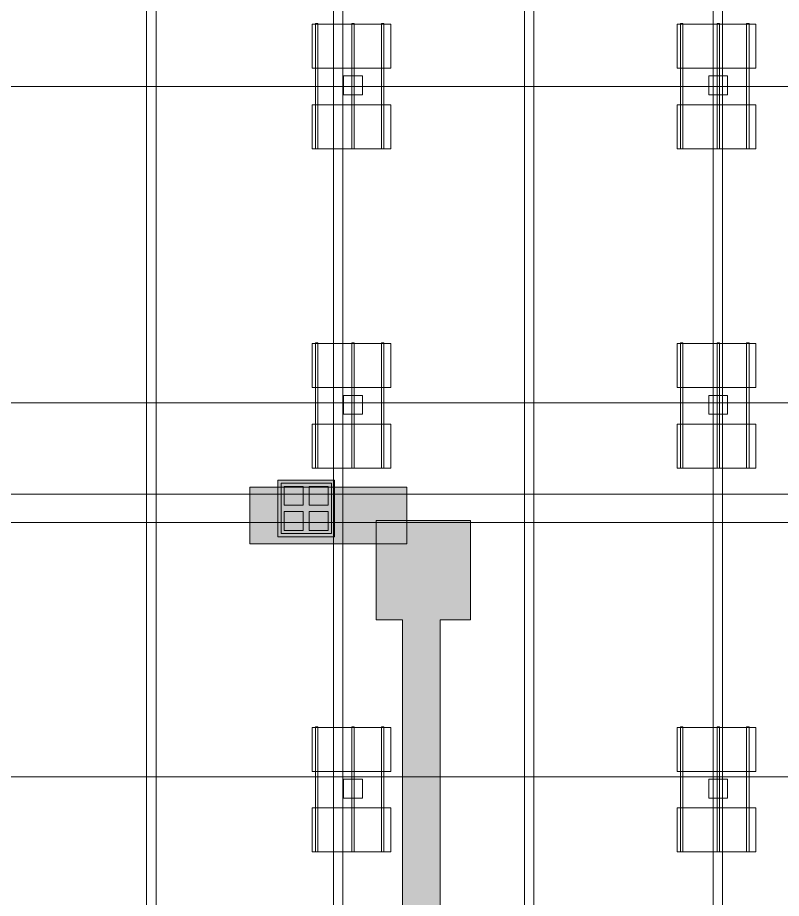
# Model space of a CAD drawing. Header units: inches. Extents: x -10671 to 1761, y -674 to 7170.
# Drawn here: x -8842 to -8356, y 1210 to 1770 of the extents above; entities that cross this region are included whole.
import ezdxf

# ---------------------------------------------------------------- set-up
doc = ezdxf.new("R2010")
doc.units = ezdxf.units.IN
doc.header["$LTSCALE"] = 19.2
doc.header["$MEASUREMENT"] = 0
for name, color, linetype, lineweight, true_color in [('DWG-bldg-utility box', 3, 'Continuous', 18, 0x00ff00), ('Venue-Ceiling-HVAC', 7, 'Continuous', 5, 0xbbbbbb), ('Venue-NO HANG ZONE', 7, 'Continuous', 15, 0xdd0000), ('Venue-Rigging Steel-High', 7, 'Continuous', 5, 0x800000), ('Venue-Rigging Steel-Low', 7, 'Continuous', 5, 0x0000dd)]:
    doc.layers.add(name, color=color, linetype=linetype, lineweight=lineweight, true_color=true_color)
for name, color, linetype, lineweight in [('Venue-Ceiling-Lights', 7, 'Continuous', 5), ('Venue-Ceiling-Lights Circuits', 7, 'Continuous', 5), ('Venue-Floor Pockets', 7, 'Continuous', 5)]:
    doc.layers.add(name, color=color, linetype=linetype, lineweight=lineweight)

# ---------------------------------------------------------------- blocks, each defined once
blk = doc.blocks.new('FLOORBOX')
at = {"layer": 'Venue-Floor Pockets', "linetype": 'Continuous', "lineweight": 0, "true_color": 0xaaaaaa}
blk.add_hatch(color=253, dxfattribs=at).paths.add_polyline_path([(-18, 18), (18, 18), (18, -18), (-18, -18)])
at = {"layer": 'Venue-Floor Pockets', "linetype": 'Continuous', "lineweight": 0, "true_color": 0xbbbbbb}
blk.add_hatch(color=9, dxfattribs=at).paths.add_polyline_path([(-16, 16), (16, 16), (16, -16), (-16, -16)])
at = {"layer": 'Venue-Floor Pockets', "linetype": 'Continuous', "lineweight": 0, "true_color": 0xdddddd}
for points in [[(-14, 14), (-2, 14), (-2, 2), (-14, 2)], [(2, 14), (14, 14), (14, 2), (2, 2)], [(-14, -2), (-2, -2), (-2, -14), (-14, -14)], [(2, -2), (14, -2), (14, -14), (2, -14)]]:
    blk.add_hatch(color=254, dxfattribs=at).paths.add_polyline_path(points)
at = {"layer": 'Venue-Floor Pockets', "color": 7, "linetype": 'Continuous', "lineweight": 5, "flags": 128}
for points in [[(-18, 18), (18, 18), (18, -18), (-18, -18)], [(-16, 16), (16, 16), (16, -16), (-16, -16)], [(-14, 14), (-2, 14), (-2, 2), (-14, 2)], [(2, 14), (14, 14), (14, 2), (2, 2)], [(-14, -2), (-2, -2), (-2, -14), (-14, -14)], [(2, -2), (14, -2), (14, -14), (2, -14)]]:
    blk.add_lwpolyline(points, close=True, dxfattribs=at)
blk = doc.blocks.new('Group-284-1')
at = {"layer": 'Venue-Ceiling-Lights', "color": 7, "linetype": 'Continuous', "lineweight": 5}
for points in [[(-8654.49, 1687.09, 355.98), (-8654.49, 1687.09, 359.98), (-8654.49, 1715.09, 359.98), (-8654.49, 1715.09, 355.98)], [(-8654.49, 1715.09, 355.98), (-8654.49, 1715.09, 359.98), (-8604.49, 1715.09, 359.98), (-8604.49, 1715.09, 355.98)], [(-8604.49, 1715.09, 359.98), (-8654.49, 1715.09, 359.98), (-8654.49, 1687.09, 359.98), (-8604.49, 1687.09, 359.98)], [(-8604.49, 1687.09, 355.98), (-8654.49, 1687.09, 355.98), (-8654.49, 1715.09, 355.98), (-8604.49, 1715.09, 355.98)], [(-8604.49, 1715.09, 355.98), (-8604.49, 1715.09, 359.98), (-8604.49, 1687.09, 359.98), (-8604.49, 1687.09, 355.98)], [(-8604.49, 1687.09, 355.98), (-8604.49, 1687.09, 359.98), (-8654.49, 1687.09, 359.98), (-8654.49, 1687.09, 355.98)]]:
    blk.add_3dface(points, dxfattribs=at)
blk = doc.blocks.new('Group-285-1')
at = {"layer": 'Venue-Ceiling-Lights', "color": 7, "linetype": 'Continuous', "lineweight": 5}
for points in [[(-8610.34, 1687.09, 360.05), (-8610.34, 1687.09, 361.05), (-8610.34, 1766.68, 361.05), (-8610.34, 1766.68, 360.05)], [(-8610.34, 1766.68, 360.05), (-8610.34, 1766.68, 361.05), (-8608.84, 1766.68, 361.05), (-8608.84, 1766.68, 360.05)], [(-8608.84, 1766.68, 361.05), (-8610.34, 1766.68, 361.05), (-8610.34, 1687.09, 361.05), (-8608.84, 1687.09, 361.05)], [(-8608.84, 1687.09, 360.05), (-8610.34, 1687.09, 360.05), (-8610.34, 1766.68, 360.05), (-8608.84, 1766.68, 360.05)], [(-8608.84, 1766.68, 360.05), (-8608.84, 1766.68, 361.05), (-8608.84, 1687.09, 361.05), (-8608.84, 1687.09, 360.05)], [(-8608.84, 1687.09, 360.05), (-8608.84, 1687.09, 361.05), (-8610.34, 1687.09, 361.05), (-8610.34, 1687.09, 360.05)]]:
    blk.add_3dface(points, dxfattribs=at)
blk = doc.blocks.new('Group-286-1')
at = {"layer": 'Venue-Ceiling-Lights', "color": 7, "linetype": 'Continuous', "lineweight": 5}
for points in [[(-8629.16, 1687.09, 360.05), (-8629.16, 1687.09, 361.05), (-8629.16, 1766.68, 361.05), (-8629.16, 1766.68, 360.05)], [(-8629.16, 1766.68, 360.05), (-8629.16, 1766.68, 361.05), (-8627.66, 1766.68, 361.05), (-8627.66, 1766.68, 360.05)], [(-8627.66, 1766.68, 361.05), (-8629.16, 1766.68, 361.05), (-8629.16, 1687.09, 361.05), (-8627.66, 1687.09, 361.05)], [(-8627.66, 1687.09, 360.05), (-8629.16, 1687.09, 360.05), (-8629.16, 1766.68, 360.05), (-8627.66, 1766.68, 360.05)], [(-8627.66, 1766.68, 360.05), (-8627.66, 1766.68, 361.05), (-8627.66, 1687.09, 361.05), (-8627.66, 1687.09, 360.05)], [(-8627.66, 1687.09, 360.05), (-8627.66, 1687.09, 361.05), (-8629.16, 1687.09, 361.05), (-8629.16, 1687.09, 360.05)]]:
    blk.add_3dface(points, dxfattribs=at)
blk = doc.blocks.new('Group-287-1')
at = {"layer": 'Venue-Ceiling-Lights', "color": 7, "linetype": 'Continuous', "lineweight": 5}
for points in [[(-8652.43, 1687.09, 360.05), (-8652.43, 1687.09, 361.05), (-8652.43, 1766.68, 361.05), (-8652.43, 1766.68, 360.05)], [(-8652.43, 1766.68, 360.05), (-8652.43, 1766.68, 361.05), (-8650.93, 1766.68, 361.05), (-8650.93, 1766.68, 360.05)], [(-8650.93, 1766.68, 361.05), (-8652.43, 1766.68, 361.05), (-8652.43, 1687.09, 361.05), (-8650.93, 1687.09, 361.05)], [(-8650.93, 1687.09, 360.05), (-8652.43, 1687.09, 360.05), (-8652.43, 1766.68, 360.05), (-8650.93, 1766.68, 360.05)], [(-8650.93, 1766.68, 360.05), (-8650.93, 1766.68, 361.05), (-8650.93, 1687.09, 361.05), (-8650.93, 1687.09, 360.05)], [(-8650.93, 1687.09, 360.05), (-8650.93, 1687.09, 361.05), (-8652.43, 1687.09, 361.05), (-8652.43, 1687.09, 360.05)]]:
    blk.add_3dface(points, dxfattribs=at)
blk = doc.blocks.new('Group-288-1')
at = {"layer": 'Venue-Ceiling-Lights', "color": 7, "linetype": 'Continuous', "lineweight": 5}
for points in [[(-8654.49, 1738.24, 355.98), (-8654.49, 1738.24, 359.98), (-8654.49, 1766.24, 359.98), (-8654.49, 1766.24, 355.98)], [(-8654.49, 1766.24, 355.98), (-8654.49, 1766.24, 359.98), (-8604.49, 1766.24, 359.98), (-8604.49, 1766.24, 355.98)], [(-8604.49, 1766.24, 359.98), (-8654.49, 1766.24, 359.98), (-8654.49, 1738.24, 359.98), (-8604.49, 1738.24, 359.98)], [(-8604.49, 1738.24, 355.98), (-8654.49, 1738.24, 355.98), (-8654.49, 1766.24, 355.98), (-8604.49, 1766.24, 355.98)], [(-8604.49, 1766.24, 355.98), (-8604.49, 1766.24, 359.98), (-8604.49, 1738.24, 359.98), (-8604.49, 1738.24, 355.98)], [(-8604.49, 1738.24, 355.98), (-8604.49, 1738.24, 359.98), (-8654.49, 1738.24, 359.98), (-8654.49, 1738.24, 355.98)]]:
    blk.add_3dface(points, dxfattribs=at)
blk = doc.blocks.new('Group-289-1')
at = {"layer": 'Venue-Ceiling-Lights', "color": 7, "linetype": 'Continuous', "lineweight": 5}
for points in [[(-8634.44, 1733.33, 350), (-8634.44, 1733.33, 356), (-8622.44, 1733.33, 356), (-8622.44, 1733.33, 350)], [(-8634.44, 1721.33, 350), (-8634.44, 1721.33, 356), (-8634.44, 1733.33, 356), (-8634.44, 1733.33, 350)], [(-8622.44, 1733.33, 356), (-8634.44, 1733.33, 356), (-8634.44, 1721.33, 356), (-8622.44, 1721.33, 356)], [(-8622.44, 1721.33, 350), (-8634.44, 1721.33, 350), (-8634.44, 1733.33, 350), (-8622.44, 1733.33, 350)], [(-8622.44, 1733.33, 350), (-8622.44, 1733.33, 356), (-8622.44, 1721.33, 356), (-8622.44, 1721.33, 350)], [(-8622.44, 1721.33, 350), (-8622.44, 1721.33, 356), (-8634.44, 1721.33, 356), (-8634.44, 1721.33, 350)]]:
    blk.add_3dface(points, dxfattribs=at)
blk = doc.blocks.new('Group-290-1')
at = {"layer": 'Venue-Ceiling-Lights', "color": 7}
for name in ['Group-288-1', 'Group-287-1', 'Group-286-1', 'Group-285-1', 'Group-284-1']:
    blk.add_blockref(name, (0, 0), dxfattribs=at)
at = {"layer": 'Venue-Ceiling-Lights', "color": 1, "true_color": 0xff0000}
blk.add_blockref('Group-289-1', (0, 0), dxfattribs=at)
blk = doc.blocks.new('Group-291-1')
at = {"layer": 'Venue-Ceiling-Lights', "color": 7, "linetype": 'Continuous', "lineweight": 5}
for points in [[(-8654.49, 1483.97, 355.98), (-8654.49, 1483.97, 359.98), (-8654.49, 1511.97, 359.98), (-8654.49, 1511.97, 355.98)], [(-8654.49, 1511.97, 355.98), (-8654.49, 1511.97, 359.98), (-8604.49, 1511.97, 359.98), (-8604.49, 1511.97, 355.98)], [(-8604.49, 1511.97, 359.98), (-8654.49, 1511.97, 359.98), (-8654.49, 1483.97, 359.98), (-8604.49, 1483.97, 359.98)], [(-8604.49, 1483.97, 355.98), (-8654.49, 1483.97, 355.98), (-8654.49, 1511.97, 355.98), (-8604.49, 1511.97, 355.98)], [(-8604.49, 1511.97, 355.98), (-8604.49, 1511.97, 359.98), (-8604.49, 1483.97, 359.98), (-8604.49, 1483.97, 355.98)], [(-8604.49, 1483.97, 355.98), (-8604.49, 1483.97, 359.98), (-8654.49, 1483.97, 359.98), (-8654.49, 1483.97, 355.98)]]:
    blk.add_3dface(points, dxfattribs=at)
blk = doc.blocks.new('Group-292-1')
at = {"layer": 'Venue-Ceiling-Lights', "color": 7, "linetype": 'Continuous', "lineweight": 5}
for points in [[(-8610.34, 1483.97, 360.05), (-8610.34, 1483.97, 361.05), (-8610.34, 1563.56, 361.05), (-8610.34, 1563.56, 360.05)], [(-8610.34, 1563.56, 360.05), (-8610.34, 1563.56, 361.05), (-8608.84, 1563.56, 361.05), (-8608.84, 1563.56, 360.05)], [(-8608.84, 1563.56, 361.05), (-8610.34, 1563.56, 361.05), (-8610.34, 1483.97, 361.05), (-8608.84, 1483.97, 361.05)], [(-8608.84, 1483.97, 360.05), (-8610.34, 1483.97, 360.05), (-8610.34, 1563.56, 360.05), (-8608.84, 1563.56, 360.05)], [(-8608.84, 1563.56, 360.05), (-8608.84, 1563.56, 361.05), (-8608.84, 1483.97, 361.05), (-8608.84, 1483.97, 360.05)], [(-8608.84, 1483.97, 360.05), (-8608.84, 1483.97, 361.05), (-8610.34, 1483.97, 361.05), (-8610.34, 1483.97, 360.05)]]:
    blk.add_3dface(points, dxfattribs=at)
blk = doc.blocks.new('Group-293-1')
at = {"layer": 'Venue-Ceiling-Lights', "color": 7, "linetype": 'Continuous', "lineweight": 5}
for points in [[(-8629.16, 1483.97, 360.05), (-8629.16, 1483.97, 361.05), (-8629.16, 1563.56, 361.05), (-8629.16, 1563.56, 360.05)], [(-8629.16, 1563.56, 360.05), (-8629.16, 1563.56, 361.05), (-8627.66, 1563.56, 361.05), (-8627.66, 1563.56, 360.05)], [(-8627.66, 1563.56, 361.05), (-8629.16, 1563.56, 361.05), (-8629.16, 1483.97, 361.05), (-8627.66, 1483.97, 361.05)], [(-8627.66, 1483.97, 360.05), (-8629.16, 1483.97, 360.05), (-8629.16, 1563.56, 360.05), (-8627.66, 1563.56, 360.05)], [(-8627.66, 1563.56, 360.05), (-8627.66, 1563.56, 361.05), (-8627.66, 1483.97, 361.05), (-8627.66, 1483.97, 360.05)], [(-8627.66, 1483.97, 360.05), (-8627.66, 1483.97, 361.05), (-8629.16, 1483.97, 361.05), (-8629.16, 1483.97, 360.05)]]:
    blk.add_3dface(points, dxfattribs=at)
blk = doc.blocks.new('Group-294-1')
at = {"layer": 'Venue-Ceiling-Lights', "color": 7, "linetype": 'Continuous', "lineweight": 5}
for points in [[(-8652.43, 1483.97, 360.05), (-8652.43, 1483.97, 361.05), (-8652.43, 1563.56, 361.05), (-8652.43, 1563.56, 360.05)], [(-8652.43, 1563.56, 360.05), (-8652.43, 1563.56, 361.05), (-8650.93, 1563.56, 361.05), (-8650.93, 1563.56, 360.05)], [(-8650.93, 1563.56, 361.05), (-8652.43, 1563.56, 361.05), (-8652.43, 1483.97, 361.05), (-8650.93, 1483.97, 361.05)], [(-8650.93, 1483.97, 360.05), (-8652.43, 1483.97, 360.05), (-8652.43, 1563.56, 360.05), (-8650.93, 1563.56, 360.05)], [(-8650.93, 1563.56, 360.05), (-8650.93, 1563.56, 361.05), (-8650.93, 1483.97, 361.05), (-8650.93, 1483.97, 360.05)], [(-8650.93, 1483.97, 360.05), (-8650.93, 1483.97, 361.05), (-8652.43, 1483.97, 361.05), (-8652.43, 1483.97, 360.05)]]:
    blk.add_3dface(points, dxfattribs=at)
blk = doc.blocks.new('Group-295-1')
at = {"layer": 'Venue-Ceiling-Lights', "color": 7, "linetype": 'Continuous', "lineweight": 5}
for points in [[(-8654.49, 1535.12, 355.98), (-8654.49, 1535.12, 359.98), (-8654.49, 1563.12, 359.98), (-8654.49, 1563.12, 355.98)], [(-8654.49, 1563.12, 355.98), (-8654.49, 1563.12, 359.98), (-8604.49, 1563.12, 359.98), (-8604.49, 1563.12, 355.98)], [(-8604.49, 1563.12, 359.98), (-8654.49, 1563.12, 359.98), (-8654.49, 1535.12, 359.98), (-8604.49, 1535.12, 359.98)], [(-8604.49, 1535.12, 355.98), (-8654.49, 1535.12, 355.98), (-8654.49, 1563.12, 355.98), (-8604.49, 1563.12, 355.98)], [(-8604.49, 1563.12, 355.98), (-8604.49, 1563.12, 359.98), (-8604.49, 1535.12, 359.98), (-8604.49, 1535.12, 355.98)], [(-8604.49, 1535.12, 355.98), (-8604.49, 1535.12, 359.98), (-8654.49, 1535.12, 359.98), (-8654.49, 1535.12, 355.98)]]:
    blk.add_3dface(points, dxfattribs=at)
blk = doc.blocks.new('Group-296-1')
at = {"layer": 'Venue-Ceiling-Lights', "color": 7, "linetype": 'Continuous', "lineweight": 5}
for points in [[(-8634.44, 1530.2, 350), (-8634.44, 1530.2, 356), (-8622.44, 1530.2, 356), (-8622.44, 1530.2, 350)], [(-8634.44, 1518.2, 350), (-8634.44, 1518.2, 356), (-8634.44, 1530.2, 356), (-8634.44, 1530.2, 350)], [(-8622.44, 1530.2, 356), (-8634.44, 1530.2, 356), (-8634.44, 1518.2, 356), (-8622.44, 1518.2, 356)], [(-8622.44, 1518.2, 350), (-8634.44, 1518.2, 350), (-8634.44, 1530.2, 350), (-8622.44, 1530.2, 350)], [(-8622.44, 1530.2, 350), (-8622.44, 1530.2, 356), (-8622.44, 1518.2, 356), (-8622.44, 1518.2, 350)], [(-8622.44, 1518.2, 350), (-8622.44, 1518.2, 356), (-8634.44, 1518.2, 356), (-8634.44, 1518.2, 350)]]:
    blk.add_3dface(points, dxfattribs=at)
blk = doc.blocks.new('Group-297-1')
at = {"layer": 'Venue-Ceiling-Lights', "color": 7}
for name in ['Group-295-1', 'Group-294-1', 'Group-293-1', 'Group-292-1', 'Group-291-1']:
    blk.add_blockref(name, (0, 0), dxfattribs=at)
at = {"layer": 'Venue-Ceiling-Lights', "color": 1, "true_color": 0xff0000}
blk.add_blockref('Group-296-1', (0, 0), dxfattribs=at)
blk = doc.blocks.new('Group-298-1')
at = {"layer": 'Venue-Ceiling-Lights', "color": 7, "linetype": 'Continuous', "lineweight": 5}
for points in [[(-8654.49, 1239.78, 355.98), (-8654.49, 1239.78, 359.98), (-8654.49, 1267.78, 359.98), (-8654.49, 1267.78, 355.98)], [(-8654.49, 1267.78, 355.98), (-8654.49, 1267.78, 359.98), (-8604.49, 1267.78, 359.98), (-8604.49, 1267.78, 355.98)], [(-8604.49, 1267.78, 359.98), (-8654.49, 1267.78, 359.98), (-8654.49, 1239.78, 359.98), (-8604.49, 1239.78, 359.98)], [(-8604.49, 1239.78, 355.98), (-8654.49, 1239.78, 355.98), (-8654.49, 1267.78, 355.98), (-8604.49, 1267.78, 355.98)], [(-8604.49, 1267.78, 355.98), (-8604.49, 1267.78, 359.98), (-8604.49, 1239.78, 359.98), (-8604.49, 1239.78, 355.98)], [(-8604.49, 1239.78, 355.98), (-8604.49, 1239.78, 359.98), (-8654.49, 1239.78, 359.98), (-8654.49, 1239.78, 355.98)]]:
    blk.add_3dface(points, dxfattribs=at)
blk = doc.blocks.new('Group-299-1')
at = {"layer": 'Venue-Ceiling-Lights', "color": 7, "linetype": 'Continuous', "lineweight": 5}
for points in [[(-8610.34, 1239.78, 360.05), (-8610.34, 1239.78, 361.05), (-8610.34, 1319.37, 361.05), (-8610.34, 1319.37, 360.05)], [(-8610.34, 1319.37, 360.05), (-8610.34, 1319.37, 361.05), (-8608.84, 1319.37, 361.05), (-8608.84, 1319.37, 360.05)], [(-8608.84, 1319.37, 361.05), (-8610.34, 1319.37, 361.05), (-8610.34, 1239.78, 361.05), (-8608.84, 1239.78, 361.05)], [(-8608.84, 1239.78, 360.05), (-8610.34, 1239.78, 360.05), (-8610.34, 1319.37, 360.05), (-8608.84, 1319.37, 360.05)], [(-8608.84, 1319.37, 360.05), (-8608.84, 1319.37, 361.05), (-8608.84, 1239.78, 361.05), (-8608.84, 1239.78, 360.05)], [(-8608.84, 1239.78, 360.05), (-8608.84, 1239.78, 361.05), (-8610.34, 1239.78, 361.05), (-8610.34, 1239.78, 360.05)]]:
    blk.add_3dface(points, dxfattribs=at)
blk = doc.blocks.new('Group-300-1')
at = {"layer": 'Venue-Ceiling-Lights', "color": 7, "linetype": 'Continuous', "lineweight": 5}
for points in [[(-8629.16, 1239.78, 360.05), (-8629.16, 1239.78, 361.05), (-8629.16, 1319.37, 361.05), (-8629.16, 1319.37, 360.05)], [(-8629.16, 1319.37, 360.05), (-8629.16, 1319.37, 361.05), (-8627.66, 1319.37, 361.05), (-8627.66, 1319.37, 360.05)], [(-8627.66, 1319.37, 361.05), (-8629.16, 1319.37, 361.05), (-8629.16, 1239.78, 361.05), (-8627.66, 1239.78, 361.05)], [(-8627.66, 1239.78, 360.05), (-8629.16, 1239.78, 360.05), (-8629.16, 1319.37, 360.05), (-8627.66, 1319.37, 360.05)], [(-8627.66, 1319.37, 360.05), (-8627.66, 1319.37, 361.05), (-8627.66, 1239.78, 361.05), (-8627.66, 1239.78, 360.05)], [(-8627.66, 1239.78, 360.05), (-8627.66, 1239.78, 361.05), (-8629.16, 1239.78, 361.05), (-8629.16, 1239.78, 360.05)]]:
    blk.add_3dface(points, dxfattribs=at)
blk = doc.blocks.new('Group-301-1')
at = {"layer": 'Venue-Ceiling-Lights', "color": 7, "linetype": 'Continuous', "lineweight": 5}
for points in [[(-8652.43, 1239.78, 360.05), (-8652.43, 1239.78, 361.05), (-8652.43, 1319.37, 361.05), (-8652.43, 1319.37, 360.05)], [(-8652.43, 1319.37, 360.05), (-8652.43, 1319.37, 361.05), (-8650.93, 1319.37, 361.05), (-8650.93, 1319.37, 360.05)], [(-8650.93, 1319.37, 361.05), (-8652.43, 1319.37, 361.05), (-8652.43, 1239.78, 361.05), (-8650.93, 1239.78, 361.05)], [(-8650.93, 1239.78, 360.05), (-8652.43, 1239.78, 360.05), (-8652.43, 1319.37, 360.05), (-8650.93, 1319.37, 360.05)], [(-8650.93, 1319.37, 360.05), (-8650.93, 1319.37, 361.05), (-8650.93, 1239.78, 361.05), (-8650.93, 1239.78, 360.05)], [(-8650.93, 1239.78, 360.05), (-8650.93, 1239.78, 361.05), (-8652.43, 1239.78, 361.05), (-8652.43, 1239.78, 360.05)]]:
    blk.add_3dface(points, dxfattribs=at)
blk = doc.blocks.new('Group-302-1')
at = {"layer": 'Venue-Ceiling-Lights', "color": 7, "linetype": 'Continuous', "lineweight": 5}
for points in [[(-8654.49, 1290.93, 355.98), (-8654.49, 1290.93, 359.98), (-8654.49, 1318.93, 359.98), (-8654.49, 1318.93, 355.98)], [(-8654.49, 1318.93, 355.98), (-8654.49, 1318.93, 359.98), (-8604.49, 1318.93, 359.98), (-8604.49, 1318.93, 355.98)], [(-8604.49, 1318.93, 359.98), (-8654.49, 1318.93, 359.98), (-8654.49, 1290.93, 359.98), (-8604.49, 1290.93, 359.98)], [(-8604.49, 1290.93, 355.98), (-8654.49, 1290.93, 355.98), (-8654.49, 1318.93, 355.98), (-8604.49, 1318.93, 355.98)], [(-8604.49, 1318.93, 355.98), (-8604.49, 1318.93, 359.98), (-8604.49, 1290.93, 359.98), (-8604.49, 1290.93, 355.98)], [(-8604.49, 1290.93, 355.98), (-8604.49, 1290.93, 359.98), (-8654.49, 1290.93, 359.98), (-8654.49, 1290.93, 355.98)]]:
    blk.add_3dface(points, dxfattribs=at)
blk = doc.blocks.new('Group-303-1')
at = {"layer": 'Venue-Ceiling-Lights', "color": 7, "linetype": 'Continuous', "lineweight": 5}
for points in [[(-8634.44, 1286.01, 350), (-8634.44, 1286.01, 356), (-8622.44, 1286.01, 356), (-8622.44, 1286.01, 350)], [(-8634.44, 1274.01, 350), (-8634.44, 1274.01, 356), (-8634.44, 1286.01, 356), (-8634.44, 1286.01, 350)], [(-8622.44, 1286.01, 356), (-8634.44, 1286.01, 356), (-8634.44, 1274.01, 356), (-8622.44, 1274.01, 356)], [(-8622.44, 1274.01, 350), (-8634.44, 1274.01, 350), (-8634.44, 1286.01, 350), (-8622.44, 1286.01, 350)], [(-8622.44, 1286.01, 350), (-8622.44, 1286.01, 356), (-8622.44, 1274.01, 356), (-8622.44, 1274.01, 350)], [(-8622.44, 1274.01, 350), (-8622.44, 1274.01, 356), (-8634.44, 1274.01, 356), (-8634.44, 1274.01, 350)]]:
    blk.add_3dface(points, dxfattribs=at)
blk = doc.blocks.new('Group-304-1')
at = {"layer": 'Venue-Ceiling-Lights', "color": 7}
for name in ['Group-302-1', 'Group-301-1', 'Group-300-1', 'Group-299-1', 'Group-298-1']:
    blk.add_blockref(name, (0, 0), dxfattribs=at)
at = {"layer": 'Venue-Ceiling-Lights', "color": 1, "true_color": 0xff0000}
blk.add_blockref('Group-303-1', (0, 0), dxfattribs=at)
blk = doc.blocks.new('Group-389-1')
at = {"layer": 'Venue-Ceiling-Lights', "color": 7, "linetype": 'Continuous', "lineweight": 5}
for points in [[(-8422.38, 1687.09, 355.98), (-8422.38, 1687.09, 359.98), (-8422.38, 1715.09, 359.98), (-8422.38, 1715.09, 355.98)], [(-8422.38, 1715.09, 355.98), (-8422.38, 1715.09, 359.98), (-8372.38, 1715.09, 359.98), (-8372.38, 1715.09, 355.98)], [(-8372.38, 1715.09, 359.98), (-8422.38, 1715.09, 359.98), (-8422.38, 1687.09, 359.98), (-8372.38, 1687.09, 359.98)], [(-8372.38, 1687.09, 355.98), (-8422.38, 1687.09, 355.98), (-8422.38, 1715.09, 355.98), (-8372.38, 1715.09, 355.98)], [(-8372.38, 1715.09, 355.98), (-8372.38, 1715.09, 359.98), (-8372.38, 1687.09, 359.98), (-8372.38, 1687.09, 355.98)], [(-8372.38, 1687.09, 355.98), (-8372.38, 1687.09, 359.98), (-8422.38, 1687.09, 359.98), (-8422.38, 1687.09, 355.98)]]:
    blk.add_3dface(points, dxfattribs=at)
blk = doc.blocks.new('Group-390-1')
at = {"layer": 'Venue-Ceiling-Lights', "color": 7, "linetype": 'Continuous', "lineweight": 5}
for points in [[(-8378.23, 1687.09, 360.05), (-8378.23, 1687.09, 361.05), (-8378.23, 1766.68, 361.05), (-8378.23, 1766.68, 360.05)], [(-8378.23, 1766.68, 360.05), (-8378.23, 1766.68, 361.05), (-8376.73, 1766.68, 361.05), (-8376.73, 1766.68, 360.05)], [(-8376.73, 1766.68, 361.05), (-8378.23, 1766.68, 361.05), (-8378.23, 1687.09, 361.05), (-8376.73, 1687.09, 361.05)], [(-8376.73, 1687.09, 360.05), (-8378.23, 1687.09, 360.05), (-8378.23, 1766.68, 360.05), (-8376.73, 1766.68, 360.05)], [(-8376.73, 1766.68, 360.05), (-8376.73, 1766.68, 361.05), (-8376.73, 1687.09, 361.05), (-8376.73, 1687.09, 360.05)], [(-8376.73, 1687.09, 360.05), (-8376.73, 1687.09, 361.05), (-8378.23, 1687.09, 361.05), (-8378.23, 1687.09, 360.05)]]:
    blk.add_3dface(points, dxfattribs=at)
blk = doc.blocks.new('Group-391-1')
at = {"layer": 'Venue-Ceiling-Lights', "color": 7, "linetype": 'Continuous', "lineweight": 5}
for points in [[(-8397.05, 1687.09, 360.05), (-8397.05, 1687.09, 361.05), (-8397.05, 1766.68, 361.05), (-8397.05, 1766.68, 360.05)], [(-8397.05, 1766.68, 360.05), (-8397.05, 1766.68, 361.05), (-8395.55, 1766.68, 361.05), (-8395.55, 1766.68, 360.05)], [(-8395.55, 1766.68, 361.05), (-8397.05, 1766.68, 361.05), (-8397.05, 1687.09, 361.05), (-8395.55, 1687.09, 361.05)], [(-8395.55, 1687.09, 360.05), (-8397.05, 1687.09, 360.05), (-8397.05, 1766.68, 360.05), (-8395.55, 1766.68, 360.05)], [(-8395.55, 1766.68, 360.05), (-8395.55, 1766.68, 361.05), (-8395.55, 1687.09, 361.05), (-8395.55, 1687.09, 360.05)], [(-8395.55, 1687.09, 360.05), (-8395.55, 1687.09, 361.05), (-8397.05, 1687.09, 361.05), (-8397.05, 1687.09, 360.05)]]:
    blk.add_3dface(points, dxfattribs=at)
blk = doc.blocks.new('Group-392-1')
at = {"layer": 'Venue-Ceiling-Lights', "color": 7, "linetype": 'Continuous', "lineweight": 5}
for points in [[(-8420.32, 1687.09, 360.05), (-8420.32, 1687.09, 361.05), (-8420.32, 1766.68, 361.05), (-8420.32, 1766.68, 360.05)], [(-8420.32, 1766.68, 360.05), (-8420.32, 1766.68, 361.05), (-8418.82, 1766.68, 361.05), (-8418.82, 1766.68, 360.05)], [(-8418.82, 1766.68, 361.05), (-8420.32, 1766.68, 361.05), (-8420.32, 1687.09, 361.05), (-8418.82, 1687.09, 361.05)], [(-8418.82, 1687.09, 360.05), (-8420.32, 1687.09, 360.05), (-8420.32, 1766.68, 360.05), (-8418.82, 1766.68, 360.05)], [(-8418.82, 1766.68, 360.05), (-8418.82, 1766.68, 361.05), (-8418.82, 1687.09, 361.05), (-8418.82, 1687.09, 360.05)], [(-8418.82, 1687.09, 360.05), (-8418.82, 1687.09, 361.05), (-8420.32, 1687.09, 361.05), (-8420.32, 1687.09, 360.05)]]:
    blk.add_3dface(points, dxfattribs=at)
blk = doc.blocks.new('Group-393-1')
at = {"layer": 'Venue-Ceiling-Lights', "color": 7, "linetype": 'Continuous', "lineweight": 5}
for points in [[(-8422.38, 1738.24, 355.98), (-8422.38, 1738.24, 359.98), (-8422.38, 1766.24, 359.98), (-8422.38, 1766.24, 355.98)], [(-8422.38, 1766.24, 355.98), (-8422.38, 1766.24, 359.98), (-8372.38, 1766.24, 359.98), (-8372.38, 1766.24, 355.98)], [(-8372.38, 1766.24, 359.98), (-8422.38, 1766.24, 359.98), (-8422.38, 1738.24, 359.98), (-8372.38, 1738.24, 359.98)], [(-8372.38, 1738.24, 355.98), (-8422.38, 1738.24, 355.98), (-8422.38, 1766.24, 355.98), (-8372.38, 1766.24, 355.98)], [(-8372.38, 1766.24, 355.98), (-8372.38, 1766.24, 359.98), (-8372.38, 1738.24, 359.98), (-8372.38, 1738.24, 355.98)], [(-8372.38, 1738.24, 355.98), (-8372.38, 1738.24, 359.98), (-8422.38, 1738.24, 359.98), (-8422.38, 1738.24, 355.98)]]:
    blk.add_3dface(points, dxfattribs=at)
blk = doc.blocks.new('Group-394-1')
at = {"layer": 'Venue-Ceiling-Lights', "color": 7, "linetype": 'Continuous', "lineweight": 5}
for points in [[(-8402.33, 1733.33, 350), (-8402.33, 1733.33, 356), (-8390.33, 1733.33, 356), (-8390.33, 1733.33, 350)], [(-8402.33, 1721.33, 350), (-8402.33, 1721.33, 356), (-8402.33, 1733.33, 356), (-8402.33, 1733.33, 350)], [(-8390.33, 1733.33, 356), (-8402.33, 1733.33, 356), (-8402.33, 1721.33, 356), (-8390.33, 1721.33, 356)], [(-8390.33, 1721.33, 350), (-8402.33, 1721.33, 350), (-8402.33, 1733.33, 350), (-8390.33, 1733.33, 350)], [(-8390.33, 1733.33, 350), (-8390.33, 1733.33, 356), (-8390.33, 1721.33, 356), (-8390.33, 1721.33, 350)], [(-8390.33, 1721.33, 350), (-8390.33, 1721.33, 356), (-8402.33, 1721.33, 356), (-8402.33, 1721.33, 350)]]:
    blk.add_3dface(points, dxfattribs=at)
blk = doc.blocks.new('Group-395-1')
at = {"layer": 'Venue-Ceiling-Lights', "color": 7}
for name in ['Group-393-1', 'Group-392-1', 'Group-391-1', 'Group-390-1', 'Group-389-1']:
    blk.add_blockref(name, (0, 0), dxfattribs=at)
at = {"layer": 'Venue-Ceiling-Lights', "color": 1, "true_color": 0xff0000}
blk.add_blockref('Group-394-1', (0, 0), dxfattribs=at)
blk = doc.blocks.new('Group-396-1')
at = {"layer": 'Venue-Ceiling-Lights', "color": 7, "linetype": 'Continuous', "lineweight": 5}
for points in [[(-8422.38, 1483.97, 355.98), (-8422.38, 1483.97, 359.98), (-8422.38, 1511.97, 359.98), (-8422.38, 1511.97, 355.98)], [(-8422.38, 1511.97, 355.98), (-8422.38, 1511.97, 359.98), (-8372.38, 1511.97, 359.98), (-8372.38, 1511.97, 355.98)], [(-8372.38, 1511.97, 359.98), (-8422.38, 1511.97, 359.98), (-8422.38, 1483.97, 359.98), (-8372.38, 1483.97, 359.98)], [(-8372.38, 1483.97, 355.98), (-8422.38, 1483.97, 355.98), (-8422.38, 1511.97, 355.98), (-8372.38, 1511.97, 355.98)], [(-8372.38, 1511.97, 355.98), (-8372.38, 1511.97, 359.98), (-8372.38, 1483.97, 359.98), (-8372.38, 1483.97, 355.98)], [(-8372.38, 1483.97, 355.98), (-8372.38, 1483.97, 359.98), (-8422.38, 1483.97, 359.98), (-8422.38, 1483.97, 355.98)]]:
    blk.add_3dface(points, dxfattribs=at)
blk = doc.blocks.new('Group-397-1')
at = {"layer": 'Venue-Ceiling-Lights', "color": 7, "linetype": 'Continuous', "lineweight": 5}
for points in [[(-8378.23, 1483.97, 360.05), (-8378.23, 1483.97, 361.05), (-8378.23, 1563.56, 361.05), (-8378.23, 1563.56, 360.05)], [(-8378.23, 1563.56, 360.05), (-8378.23, 1563.56, 361.05), (-8376.73, 1563.56, 361.05), (-8376.73, 1563.56, 360.05)], [(-8376.73, 1563.56, 361.05), (-8378.23, 1563.56, 361.05), (-8378.23, 1483.97, 361.05), (-8376.73, 1483.97, 361.05)], [(-8376.73, 1483.97, 360.05), (-8378.23, 1483.97, 360.05), (-8378.23, 1563.56, 360.05), (-8376.73, 1563.56, 360.05)], [(-8376.73, 1563.56, 360.05), (-8376.73, 1563.56, 361.05), (-8376.73, 1483.97, 361.05), (-8376.73, 1483.97, 360.05)], [(-8376.73, 1483.97, 360.05), (-8376.73, 1483.97, 361.05), (-8378.23, 1483.97, 361.05), (-8378.23, 1483.97, 360.05)]]:
    blk.add_3dface(points, dxfattribs=at)
blk = doc.blocks.new('Group-398-1')
at = {"layer": 'Venue-Ceiling-Lights', "color": 7, "linetype": 'Continuous', "lineweight": 5}
for points in [[(-8397.05, 1483.97, 360.05), (-8397.05, 1483.97, 361.05), (-8397.05, 1563.56, 361.05), (-8397.05, 1563.56, 360.05)], [(-8397.05, 1563.56, 360.05), (-8397.05, 1563.56, 361.05), (-8395.55, 1563.56, 361.05), (-8395.55, 1563.56, 360.05)], [(-8395.55, 1563.56, 361.05), (-8397.05, 1563.56, 361.05), (-8397.05, 1483.97, 361.05), (-8395.55, 1483.97, 361.05)], [(-8395.55, 1483.97, 360.05), (-8397.05, 1483.97, 360.05), (-8397.05, 1563.56, 360.05), (-8395.55, 1563.56, 360.05)], [(-8395.55, 1563.56, 360.05), (-8395.55, 1563.56, 361.05), (-8395.55, 1483.97, 361.05), (-8395.55, 1483.97, 360.05)], [(-8395.55, 1483.97, 360.05), (-8395.55, 1483.97, 361.05), (-8397.05, 1483.97, 361.05), (-8397.05, 1483.97, 360.05)]]:
    blk.add_3dface(points, dxfattribs=at)
blk = doc.blocks.new('Group-399-1')
at = {"layer": 'Venue-Ceiling-Lights', "color": 7, "linetype": 'Continuous', "lineweight": 5}
for points in [[(-8420.32, 1483.97, 360.05), (-8420.32, 1483.97, 361.05), (-8420.32, 1563.56, 361.05), (-8420.32, 1563.56, 360.05)], [(-8420.32, 1563.56, 360.05), (-8420.32, 1563.56, 361.05), (-8418.82, 1563.56, 361.05), (-8418.82, 1563.56, 360.05)], [(-8418.82, 1563.56, 361.05), (-8420.32, 1563.56, 361.05), (-8420.32, 1483.97, 361.05), (-8418.82, 1483.97, 361.05)], [(-8418.82, 1483.97, 360.05), (-8420.32, 1483.97, 360.05), (-8420.32, 1563.56, 360.05), (-8418.82, 1563.56, 360.05)], [(-8418.82, 1563.56, 360.05), (-8418.82, 1563.56, 361.05), (-8418.82, 1483.97, 361.05), (-8418.82, 1483.97, 360.05)], [(-8418.82, 1483.97, 360.05), (-8418.82, 1483.97, 361.05), (-8420.32, 1483.97, 361.05), (-8420.32, 1483.97, 360.05)]]:
    blk.add_3dface(points, dxfattribs=at)
blk = doc.blocks.new('Group-400-1')
at = {"layer": 'Venue-Ceiling-Lights', "color": 7, "linetype": 'Continuous', "lineweight": 5}
for points in [[(-8422.38, 1535.12, 355.98), (-8422.38, 1535.12, 359.98), (-8422.38, 1563.12, 359.98), (-8422.38, 1563.12, 355.98)], [(-8422.38, 1563.12, 355.98), (-8422.38, 1563.12, 359.98), (-8372.38, 1563.12, 359.98), (-8372.38, 1563.12, 355.98)], [(-8372.38, 1563.12, 359.98), (-8422.38, 1563.12, 359.98), (-8422.38, 1535.12, 359.98), (-8372.38, 1535.12, 359.98)], [(-8372.38, 1535.12, 355.98), (-8422.38, 1535.12, 355.98), (-8422.38, 1563.12, 355.98), (-8372.38, 1563.12, 355.98)], [(-8372.38, 1563.12, 355.98), (-8372.38, 1563.12, 359.98), (-8372.38, 1535.12, 359.98), (-8372.38, 1535.12, 355.98)], [(-8372.38, 1535.12, 355.98), (-8372.38, 1535.12, 359.98), (-8422.38, 1535.12, 359.98), (-8422.38, 1535.12, 355.98)]]:
    blk.add_3dface(points, dxfattribs=at)
blk = doc.blocks.new('Group-401-1')
at = {"layer": 'Venue-Ceiling-Lights', "color": 7, "linetype": 'Continuous', "lineweight": 5}
for points in [[(-8402.33, 1530.2, 350), (-8402.33, 1530.2, 356), (-8390.33, 1530.2, 356), (-8390.33, 1530.2, 350)], [(-8402.33, 1518.2, 350), (-8402.33, 1518.2, 356), (-8402.33, 1530.2, 356), (-8402.33, 1530.2, 350)], [(-8390.33, 1530.2, 356), (-8402.33, 1530.2, 356), (-8402.33, 1518.2, 356), (-8390.33, 1518.2, 356)], [(-8390.33, 1518.2, 350), (-8402.33, 1518.2, 350), (-8402.33, 1530.2, 350), (-8390.33, 1530.2, 350)], [(-8390.33, 1530.2, 350), (-8390.33, 1530.2, 356), (-8390.33, 1518.2, 356), (-8390.33, 1518.2, 350)], [(-8390.33, 1518.2, 350), (-8390.33, 1518.2, 356), (-8402.33, 1518.2, 356), (-8402.33, 1518.2, 350)]]:
    blk.add_3dface(points, dxfattribs=at)
blk = doc.blocks.new('Group-402-1')
at = {"layer": 'Venue-Ceiling-Lights', "color": 7}
for name in ['Group-400-1', 'Group-399-1', 'Group-398-1', 'Group-397-1', 'Group-396-1']:
    blk.add_blockref(name, (0, 0), dxfattribs=at)
at = {"layer": 'Venue-Ceiling-Lights', "color": 1, "true_color": 0xff0000}
blk.add_blockref('Group-401-1', (0, 0), dxfattribs=at)
blk = doc.blocks.new('Group-403-1')
at = {"layer": 'Venue-Ceiling-Lights', "color": 7, "linetype": 'Continuous', "lineweight": 5}
for points in [[(-8422.38, 1239.78, 355.98), (-8422.38, 1239.78, 359.98), (-8422.38, 1267.78, 359.98), (-8422.38, 1267.78, 355.98)], [(-8422.38, 1267.78, 355.98), (-8422.38, 1267.78, 359.98), (-8372.38, 1267.78, 359.98), (-8372.38, 1267.78, 355.98)], [(-8372.38, 1267.78, 359.98), (-8422.38, 1267.78, 359.98), (-8422.38, 1239.78, 359.98), (-8372.38, 1239.78, 359.98)], [(-8372.38, 1239.78, 355.98), (-8422.38, 1239.78, 355.98), (-8422.38, 1267.78, 355.98), (-8372.38, 1267.78, 355.98)], [(-8372.38, 1267.78, 355.98), (-8372.38, 1267.78, 359.98), (-8372.38, 1239.78, 359.98), (-8372.38, 1239.78, 355.98)], [(-8372.38, 1239.78, 355.98), (-8372.38, 1239.78, 359.98), (-8422.38, 1239.78, 359.98), (-8422.38, 1239.78, 355.98)]]:
    blk.add_3dface(points, dxfattribs=at)
blk = doc.blocks.new('Group-404-1')
at = {"layer": 'Venue-Ceiling-Lights', "color": 7, "linetype": 'Continuous', "lineweight": 5}
for points in [[(-8378.23, 1239.78, 360.05), (-8378.23, 1239.78, 361.05), (-8378.23, 1319.37, 361.05), (-8378.23, 1319.37, 360.05)], [(-8378.23, 1319.37, 360.05), (-8378.23, 1319.37, 361.05), (-8376.73, 1319.37, 361.05), (-8376.73, 1319.37, 360.05)], [(-8376.73, 1319.37, 361.05), (-8378.23, 1319.37, 361.05), (-8378.23, 1239.78, 361.05), (-8376.73, 1239.78, 361.05)], [(-8376.73, 1239.78, 360.05), (-8378.23, 1239.78, 360.05), (-8378.23, 1319.37, 360.05), (-8376.73, 1319.37, 360.05)], [(-8376.73, 1319.37, 360.05), (-8376.73, 1319.37, 361.05), (-8376.73, 1239.78, 361.05), (-8376.73, 1239.78, 360.05)], [(-8376.73, 1239.78, 360.05), (-8376.73, 1239.78, 361.05), (-8378.23, 1239.78, 361.05), (-8378.23, 1239.78, 360.05)]]:
    blk.add_3dface(points, dxfattribs=at)
blk = doc.blocks.new('Group-405-1')
at = {"layer": 'Venue-Ceiling-Lights', "color": 7, "linetype": 'Continuous', "lineweight": 5}
for points in [[(-8397.05, 1239.78, 360.05), (-8397.05, 1239.78, 361.05), (-8397.05, 1319.37, 361.05), (-8397.05, 1319.37, 360.05)], [(-8397.05, 1319.37, 360.05), (-8397.05, 1319.37, 361.05), (-8395.55, 1319.37, 361.05), (-8395.55, 1319.37, 360.05)], [(-8395.55, 1319.37, 361.05), (-8397.05, 1319.37, 361.05), (-8397.05, 1239.78, 361.05), (-8395.55, 1239.78, 361.05)], [(-8395.55, 1239.78, 360.05), (-8397.05, 1239.78, 360.05), (-8397.05, 1319.37, 360.05), (-8395.55, 1319.37, 360.05)], [(-8395.55, 1319.37, 360.05), (-8395.55, 1319.37, 361.05), (-8395.55, 1239.78, 361.05), (-8395.55, 1239.78, 360.05)], [(-8395.55, 1239.78, 360.05), (-8395.55, 1239.78, 361.05), (-8397.05, 1239.78, 361.05), (-8397.05, 1239.78, 360.05)]]:
    blk.add_3dface(points, dxfattribs=at)
blk = doc.blocks.new('Group-406-1')
at = {"layer": 'Venue-Ceiling-Lights', "color": 7, "linetype": 'Continuous', "lineweight": 5}
for points in [[(-8420.32, 1239.78, 360.05), (-8420.32, 1239.78, 361.05), (-8420.32, 1319.37, 361.05), (-8420.32, 1319.37, 360.05)], [(-8420.32, 1319.37, 360.05), (-8420.32, 1319.37, 361.05), (-8418.82, 1319.37, 361.05), (-8418.82, 1319.37, 360.05)], [(-8418.82, 1319.37, 361.05), (-8420.32, 1319.37, 361.05), (-8420.32, 1239.78, 361.05), (-8418.82, 1239.78, 361.05)], [(-8418.82, 1239.78, 360.05), (-8420.32, 1239.78, 360.05), (-8420.32, 1319.37, 360.05), (-8418.82, 1319.37, 360.05)], [(-8418.82, 1319.37, 360.05), (-8418.82, 1319.37, 361.05), (-8418.82, 1239.78, 361.05), (-8418.82, 1239.78, 360.05)], [(-8418.82, 1239.78, 360.05), (-8418.82, 1239.78, 361.05), (-8420.32, 1239.78, 361.05), (-8420.32, 1239.78, 360.05)]]:
    blk.add_3dface(points, dxfattribs=at)
blk = doc.blocks.new('Group-407-1')
at = {"layer": 'Venue-Ceiling-Lights', "color": 7, "linetype": 'Continuous', "lineweight": 5}
for points in [[(-8422.38, 1290.93, 355.98), (-8422.38, 1290.93, 359.98), (-8422.38, 1318.93, 359.98), (-8422.38, 1318.93, 355.98)], [(-8422.38, 1318.93, 355.98), (-8422.38, 1318.93, 359.98), (-8372.38, 1318.93, 359.98), (-8372.38, 1318.93, 355.98)], [(-8372.38, 1318.93, 359.98), (-8422.38, 1318.93, 359.98), (-8422.38, 1290.93, 359.98), (-8372.38, 1290.93, 359.98)], [(-8372.38, 1290.93, 355.98), (-8422.38, 1290.93, 355.98), (-8422.38, 1318.93, 355.98), (-8372.38, 1318.93, 355.98)], [(-8372.38, 1318.93, 355.98), (-8372.38, 1318.93, 359.98), (-8372.38, 1290.93, 359.98), (-8372.38, 1290.93, 355.98)], [(-8372.38, 1290.93, 355.98), (-8372.38, 1290.93, 359.98), (-8422.38, 1290.93, 359.98), (-8422.38, 1290.93, 355.98)]]:
    blk.add_3dface(points, dxfattribs=at)
blk = doc.blocks.new('Group-408-1')
at = {"layer": 'Venue-Ceiling-Lights', "color": 7, "linetype": 'Continuous', "lineweight": 5}
for points in [[(-8402.33, 1286.01, 350), (-8402.33, 1286.01, 356), (-8390.33, 1286.01, 356), (-8390.33, 1286.01, 350)], [(-8402.33, 1274.01, 350), (-8402.33, 1274.01, 356), (-8402.33, 1286.01, 356), (-8402.33, 1286.01, 350)], [(-8390.33, 1286.01, 356), (-8402.33, 1286.01, 356), (-8402.33, 1274.01, 356), (-8390.33, 1274.01, 356)], [(-8390.33, 1274.01, 350), (-8402.33, 1274.01, 350), (-8402.33, 1286.01, 350), (-8390.33, 1286.01, 350)], [(-8390.33, 1286.01, 350), (-8390.33, 1286.01, 356), (-8390.33, 1274.01, 356), (-8390.33, 1274.01, 350)], [(-8390.33, 1274.01, 350), (-8390.33, 1274.01, 356), (-8402.33, 1274.01, 356), (-8402.33, 1274.01, 350)]]:
    blk.add_3dface(points, dxfattribs=at)
blk = doc.blocks.new('Group-409-1')
at = {"layer": 'Venue-Ceiling-Lights', "color": 7}
for name in ['Group-407-1', 'Group-406-1', 'Group-405-1', 'Group-404-1', 'Group-403-1']:
    blk.add_blockref(name, (0, 0), dxfattribs=at)
at = {"layer": 'Venue-Ceiling-Lights', "color": 1, "true_color": 0xff0000}
blk.add_blockref('Group-408-1', (0, 0), dxfattribs=at)

msp = doc.modelspace()

# ---------------------------------------------------------------- hatches: boundary and pattern name
at = {"layer": 'Venue-Ceiling-HVAC', "linetype": 'Continuous', "lineweight": 0, "true_color": 0xbbbbbb}
msp.add_hatch(color=9, dxfattribs=at).paths.add_polyline_path([(-9129.9, 1105.69), (-9130.3, 1390.55), (-9148.04, 1390.55), (-9148.04, 1448.33), (-9087.33, 1448.33), (-9087.33, 1390.55), (-9105.89, 1390.55), (-9105.89, 1140.49), (-8597.05, 1140.49), (-8597.05, 1387.45), (-8613.85, 1387.45), (-8613.85, 1450.58), (-8553.81, 1450.58), (-8553.81, 1387.35), (-8573.12, 1387.35), (-8573.12, 1140.48), (-8043.1, 1140.48), (-8043.1, 1388.04), (-8062.3, 1388.04), (-8062.3, 1447.86), (-8002.34, 1447.82), (-8002.34, 1387.89), (-8020.36, 1387.89), (-8020.36, 1140.49), (-7490.78, 1140.49), (-7490.78, 1388.32), (-7509.63, 1388.32), (-7509.63, 1448.5), (-7449.63, 1448.5), (-7449.63, 1388.44), (-7467.65, 1388.44), (-7467.65, 1140.74), (-6956.22, 1140.73), (-6956.32, 1386), (-6975.1, 1386), (-6975, 1446.06), (-6915.03, 1446.06), (-6915.03, 1386.09), (-6933.34, 1386.09), (-6933.21, 1140.04), (-6451.86, 1140.92), (-6451.92, 1391.89), (-6470.69, 1391.89), (-6470.69, 1451.89), (-6410.69, 1451.89), (-6410.69, 1391.89), (-6428.93, 1391.89), (-6428.88, 1140.33), (-6297.52, 1140.62), (-6297.58, 1106.29)])
at = {"layer": 'Venue-NO HANG ZONE', "linetype": 'Continuous', "lineweight": 0}
msp.add_hatch(color=7, dxfattribs=at).paths.add_polyline_path([(-8694.17, 1435.85), (-8694.17, 1471.85), (-8594.17, 1471.85), (-8594.17, 1435.85)])

# ---------------------------------------------------------------- linework, layer by layer
at = {"layer": 'Venue-Ceiling-HVAC', "flags": 128}
msp.add_lwpolyline([(-8597.05, 1140.49), (-8597.05, 1387.45), (-8613.85, 1387.45), (-8613.85, 1450.58), (-8553.81, 1450.58), (-8553.81, 1387.35), (-8573.12, 1387.35), (-8573.12, 1140.48)], dxfattribs=at)
at = {"layer": 'Venue-Ceiling-Lights Circuits', "color": 7, "linetype": 'Continuous', "lineweight": 5}
for p, q in [((-9940.79, 1726.75), (-6216.64, 1726.75)), ((-9940.79, 1525.41), (-6227.6, 1525.41)), ((-9949.61, 1287.66), (-6236.42, 1287.66))]:
    msp.add_line(p, q, dxfattribs=at)
at = {"layer": 'Venue-NO HANG ZONE', "flags": 128}
msp.add_lwpolyline([(-8694.17, 1435.85), (-8694.17, 1471.85), (-8594.17, 1471.85), (-8594.17, 1435.85)], close=True, dxfattribs=at)
at = {"layer": 'Venue-Rigging Steel-High'}
for p, q in [((-8759.69, 397.51), (-8759.69, 3975.62)), ((-8753.69, 397.51), (-8753.69, 3975.62)), ((-8640.98, 397.51), (-8640.98, 3975.62)), ((-8634.98, 397.51), (-8634.98, 3975.62)), ((-8519.47, 259.52), (-8519.47, 3975.62)), ((-8513.47, 259.52), (-8513.47, 3975.62)), ((-8399.49, 259.52), (-8399.49, 3975.62)), ((-8393.49, 259.52), (-8393.49, 3975.62))]:
    msp.add_line(p, q, dxfattribs=at)
at = {"layer": 'Venue-Rigging Steel-Low'}
for p, q in [((-6848.73, 1467.31), (-9347.48, 1467.31)), ((-6848.73, 1449.31), (-9347.48, 1449.31))]:
    msp.add_line(p, q, dxfattribs=at)

# ---------------------------------------------------------------- block references
at = {"layer": 'DWG-bldg-utility box', "rotation": 90}
msp.add_blockref('FLOORBOX', (-8658.26, 1458.29), dxfattribs=at)
at = {"layer": 'Venue-Ceiling-Lights', "color": 7}
for name in ['Group-290-1', 'Group-395-1', 'Group-297-1', 'Group-402-1', 'Group-304-1', 'Group-409-1']:
    msp.add_blockref(name, (0, 0), dxfattribs=at)

doc.saveas('drawing.dxf')
